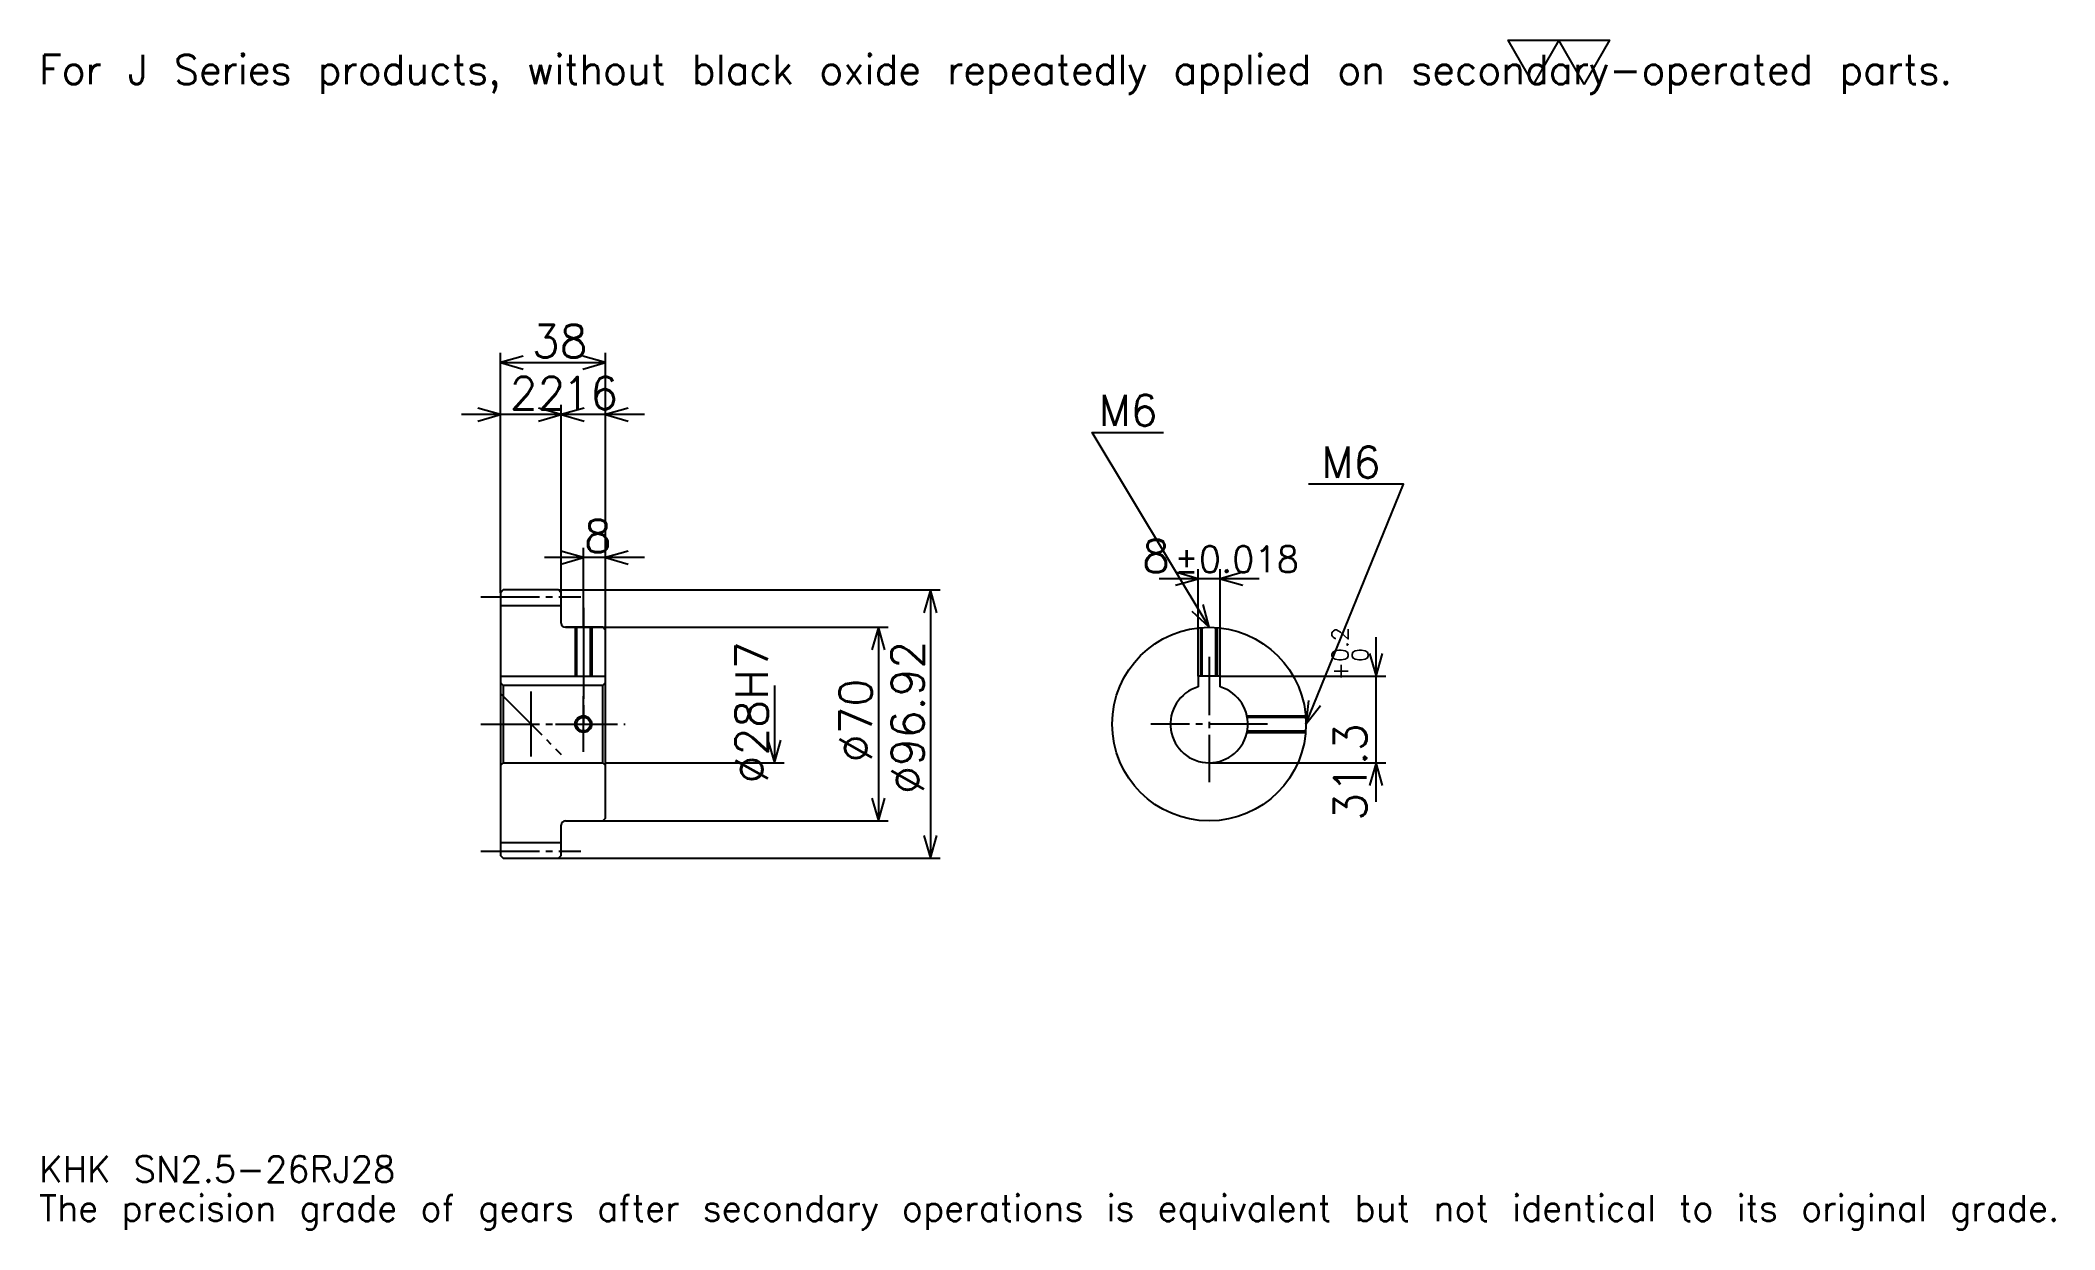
# Model space of a CAD drawing. Extents: x 24 to 752, y 9 to 438.
import ezdxf

# ---------------------------------------------------------------- set-up
doc = ezdxf.new("R2010")
doc.units = 0
doc.linetypes.add('DASHDOT', pattern=[28.173913, 21.130435, -2.347826, 2.347826, -2.347826])
doc.layers.get('0').update_dxf_attribs({"linetype": 'CONTINUOUS'})
doc.layers.add('DASHDOT', color=6, linetype='DASHDOT')
doc.styles.add('KANJI', font='TXT', dxfattribs={"bigfont": 'BIGFONT'})

msp = doc.modelspace()

# ---------------------------------------------------------------- linework, layer by layer
at = {"color": 5}
for p, q in [((190.17392, 239.809769), (190.17392, 325.505402)), ((190.17392, 321.983673), (228.17392, 321.983673)), ((228.17392, 239.809769), (228.17392, 325.505402)), ((212.17392, 239.809769), (212.17392, 306.722809)), ((226.26088, 303.20105), (176.08696, 303.20105)), ((242.26088, 303.20105), (198.08696, 303.20105)), ((220.17392, 239.809769), (220.17392, 255.070633)), ((242.26088, 251.548889), (206.08696, 251.548889)), ((464.391296, 243.865219), (428.217407, 243.865219)), ((442.304352, 208.647827), (442.304352, 247.386963)), ((450.304352, 208.647827), (450.304352, 247.386963)), ((190.17392, 238.809769), (190.17392, 239.809769)), ((211.17392, 239.809769), (228.17392, 239.809769)), ((212.17392, 238.809769), (212.17392, 239.809769)), ((220.17392, 226.347824), (220.17392, 239.809769)), ((220.17392, 226.347824), (220.17392, 239.809769)), ((228.17392, 239.809769), (349.086975, 239.809769)), ((228.17392, 225.347824), (228.17392, 239.809769)), ((345.565216, 239.809769), (345.565216, 142.88588)), ((213.67392, 226.347824), (228.17392, 226.347824)), ((228.17392, 226.347824), (330.304382, 226.347824)), ((326.782623, 226.347824), (326.782623, 156.347824)), ((506.652191, 163.260864), (506.652191, 222.734772)), ((289.217407, 205.347824), (289.217407, 177.347824)), ((450.304352, 208.647827), (510.17392, 208.647827)), ((228.17392, 177.347824), (292.739136, 177.347824)), ((446.304352, 177.347824), (510.17392, 177.347824)), ((213.67392, 156.347824), (228.17392, 156.347824)), ((228.17392, 156.347824), (330.304382, 156.347824)), ((211.17392, 142.88588), (228.17392, 142.88588)), ((228.17392, 142.88588), (349.086975, 142.88588))]:
    msp.add_line(p, q, dxfattribs=at)
at = {"color": 4}
for p, q in [((190.17392, 234.184769), (212.17392, 234.184769)), ((190.17392, 208.647827), (228.17392, 208.647827)), ((191.17392, 205.347824), (191.17392, 177.347824)), ((227.17392, 205.347824), (228.17392, 206.347824)), ((227.17392, 177.347824), (228.17392, 176.347824)), ((190.17392, 148.51088), (212.17392, 148.51088))]:
    msp.add_line(p, q, dxfattribs=at)
at = {"color": 7}
msp.add_line((201.17392, 203.08696), (201.17392, 179.608688), dxfattribs=at)
msp.add_lwpolyline([(563.478271, 422.608704), (554.321777, 438.480011), (590.947815, 438.480011), (581.791321, 422.608704), (572.634766, 438.480011), (563.478271, 422.608704)], dxfattribs=at)
at = {"color": 5}
for points in [[(198.391312, 324.331482), (190.17392, 321.983673), (198.391312, 319.635864)], [(219.956528, 319.635864), (228.17392, 321.983673), (219.956528, 324.331482)], [(181.956528, 300.853241), (190.17392, 303.20105), (181.956528, 305.548889)], [(203.956528, 300.853241), (212.17392, 303.20105), (203.956528, 305.548889)], [(220.391312, 305.548889), (212.17392, 303.20105), (220.391312, 300.853241)], [(236.391312, 305.548889), (228.17392, 303.20105), (236.391312, 300.853241)], [(446.304352, 226.347824), (404.043488, 296.782593), (429.869568, 296.782593)], [(481.304352, 191.347824), (516.521729, 278), (482.2435, 278)], [(211.956528, 249.20108), (220.17392, 251.548889), (211.956528, 253.896729)], [(236.391312, 253.896729), (228.17392, 251.548889), (236.391312, 249.20108)], [(434.086975, 241.517395), (442.304352, 243.865219), (434.086975, 246.213043)], [(458.521729, 246.213043), (450.304352, 243.865219), (458.521729, 241.517395)], [(347.913025, 231.592377), (345.565216, 239.809769), (343.217407, 231.592377)], [(440.063293, 232.186234), (446.304352, 226.347824), (444.089783, 234.602127)], [(329.130432, 218.130432), (326.782623, 226.347824), (324.434814, 218.130432)], [(504.304352, 216.865219), (506.652191, 208.647827), (509.000031, 216.865219)], [(482.223267, 199.844498), (481.304352, 191.347824), (486.573364, 198.076508)], [(286.869568, 185.565216), (289.217407, 177.347824), (291.565216, 185.565216)], [(509.000031, 169.130432), (506.652191, 177.347824), (504.304352, 169.130432)], [(324.434814, 164.565216), (326.782623, 156.347824), (329.130432, 164.565216)], [(343.217407, 151.103271), (345.565216, 142.88588), (347.913025, 151.103271)]]:
    msp.add_lwpolyline(points, dxfattribs=at)
at = {"color": 4}
for points in [[(212.17392, 227.847824), (212.17392, 238.809769), (211.17392, 239.809769), (191.17392, 239.809769), (190.17392, 238.809769), (190.17392, 176.347824)], [(213.67392, 156.347824), (227.17392, 156.347824), (228.17392, 157.347824), (228.17392, 225.347824), (227.17392, 226.347824), (213.67392, 226.347824)], [(217.17392, 226.347824), (217.17392, 208.647827)], [(217.713928, 226.347824), (217.713928, 208.647827)], [(222.633911, 226.347824), (222.633911, 208.647827)], [(223.17392, 226.347824), (223.17392, 208.647827)], [(443.304352, 208.647827), (443.304352, 226.219025)], [(443.84436, 208.647827), (443.84436, 226.261261)], [(448.764343, 208.647827), (448.764343, 226.261261)], [(449.304352, 208.647827), (449.304352, 226.219025)], [(190.17392, 176.347824), (191.17392, 177.347824), (227.17392, 177.347824), (227.17392, 205.347824), (191.17392, 205.347824), (190.17392, 206.347824)], [(450.304352, 204.764236), (450.304352, 208.647827), (442.304352, 208.647827), (442.304352, 204.764236)], [(459.979156, 194.347824), (481.175537, 194.347824)], [(460.086517, 193.807831), (481.217804, 193.807831)], [(459.979156, 188.347824), (481.175537, 188.347824)], [(460.086517, 188.887817), (481.217804, 188.887817)], [(190.17392, 176.347824), (190.17392, 143.88588), (191.17392, 142.88588), (211.17392, 142.88588), (212.17392, 143.88588), (212.17392, 154.847824)]]:
    msp.add_lwpolyline(points, dxfattribs=at)
for centre, radius in [((446.304352, 191.347824), 35), ((220.17392, 191.347824), 2.46)]:
    msp.add_circle(centre, radius, dxfattribs=at)
at = {"color": 7}
msp.add_circle((220.17392, 191.347824), 3, dxfattribs=at)
at = {"color": 4}
for centre, radius, start, end in [((213.67392, 227.847824), 1.5, 180, 270), ((446.304352, 191.347824), 14, 106.601549926, 73.398450074), ((213.67392, 154.847824), 1.5, 90, 180)]:
    msp.add_arc(centre, radius, start, end, dxfattribs=at)
at = {"layer": 'DASHDOT', "color": 7}
for p, q in [((183.130447, 237.309769), (219.217392, 237.309769)), ((220.17392, 226.347824), (220.17392, 191.347824)), ((446.304352, 215.691299), (446.304352, 170.304352)), ((190.17392, 202.347824), (212.17392, 180.347824)), ((183.130447, 191.347824), (235.217407, 191.347824)), ((467.347839, 191.347824), (425.260864, 191.347824)), ((183.130447, 145.38588), (219.217392, 145.38588))]:
    msp.add_line(p, q, dxfattribs=at)
for points in [[(220.17392, 233.391296), (220.17392, 201.60434)], [(220.17392, 181.304352), (220.17392, 201.391296)], [(210.130447, 191.347824), (230.217407, 191.347824)]]:
    msp.add_lwpolyline(points, dxfattribs=at)

# ---------------------------------------------------------------- texts
at = {"color": 7, "style": 'KANJI'}
for s, height, p in [('For J Series products, without black oxide repeatedly applied on secondary-operated parts.', 10.565217, (23.47826, 422.608704)), ('38', 11.73913, (201.543488, 323.861938)), ('22', 11.73913, (193.543488, 305.079315)), ('16', 11.73913, (212.543488, 305.079315)), ('M6', 11.269566, (406.391296, 299.130432)), ('M6', 11.269566, (486.939148, 280.347839)), ('8', 11.73913, (220.358704, 253.427155)), ('8', 11.73913, (422.072449, 246.213043)), ('%%p0.018', 9.391304, (433.692749, 246.213043)), ('KHK SN2.5-26RJ28', 9.391304, (23.47826, 25.826086)), ('The precision grade of gears after secondary operations is equivalent but not identical to its original grade.', 9.391304, (23.47826, 11.73913))]:
    msp.add_text(s, height=height, dxfattribs=at).set_placement(p)
for s, height, p in [('%%c28H7', 11.73913, (286.869568, 169.92392)), ('%%c96.92', 11.73913, (343.217407, 166.108688)), ('0.2', 5.869565, (496.556549, 213.780869)), ('+', 5.869565, (496.556549, 207.206955)), ('0', 5.869565, (503.834808, 213.780869)), ('%%c70', 11.73913, (324.434814, 177.554352)), ('31.3', 11.73913, (503.130463, 156.395355))]:
    msp.add_text(s, height=height, rotation=90, dxfattribs=at).set_placement(p)

doc.saveas('drawing.dxf')
